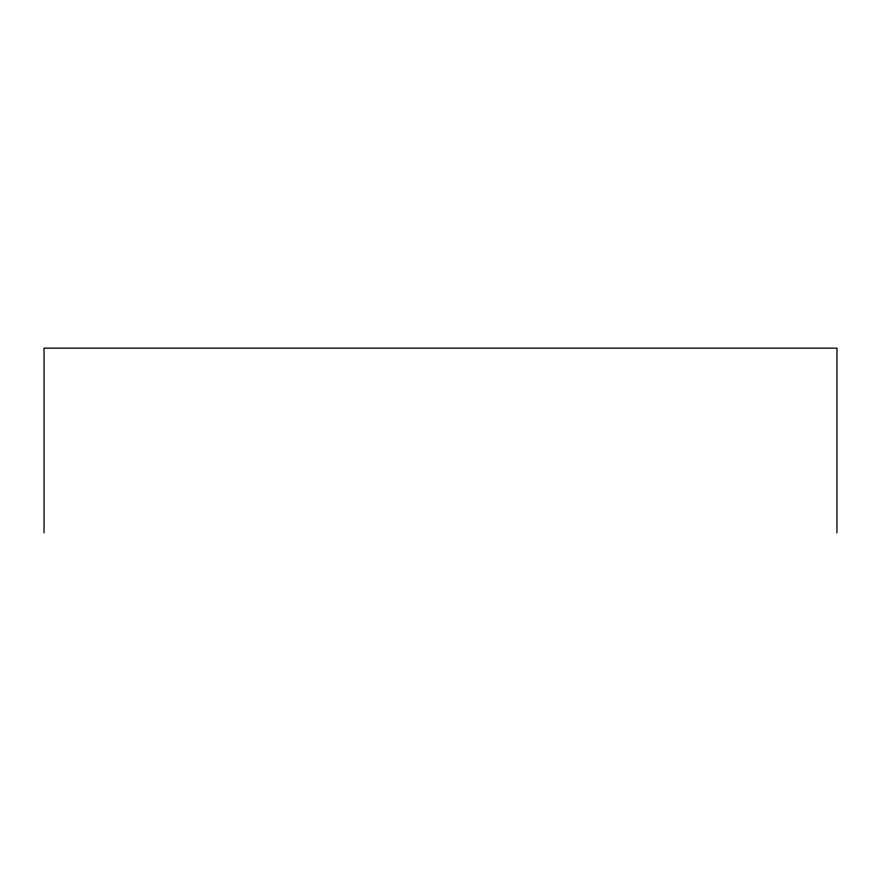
<?xml version="1.0" encoding="UTF-8"?>
<svg xmlns="http://www.w3.org/2000/svg" width="881" height="881" viewBox="0 0 881 881"><rect width="100%" height="100%" fill="white"/><g stroke="black" fill="none" stroke-linecap="round" stroke-linejoin="round"><path stroke-width="1.32" d="M836.95 532.84L836.95 348.16L44.05 348.16L44.05 532.84"/></g></svg>
